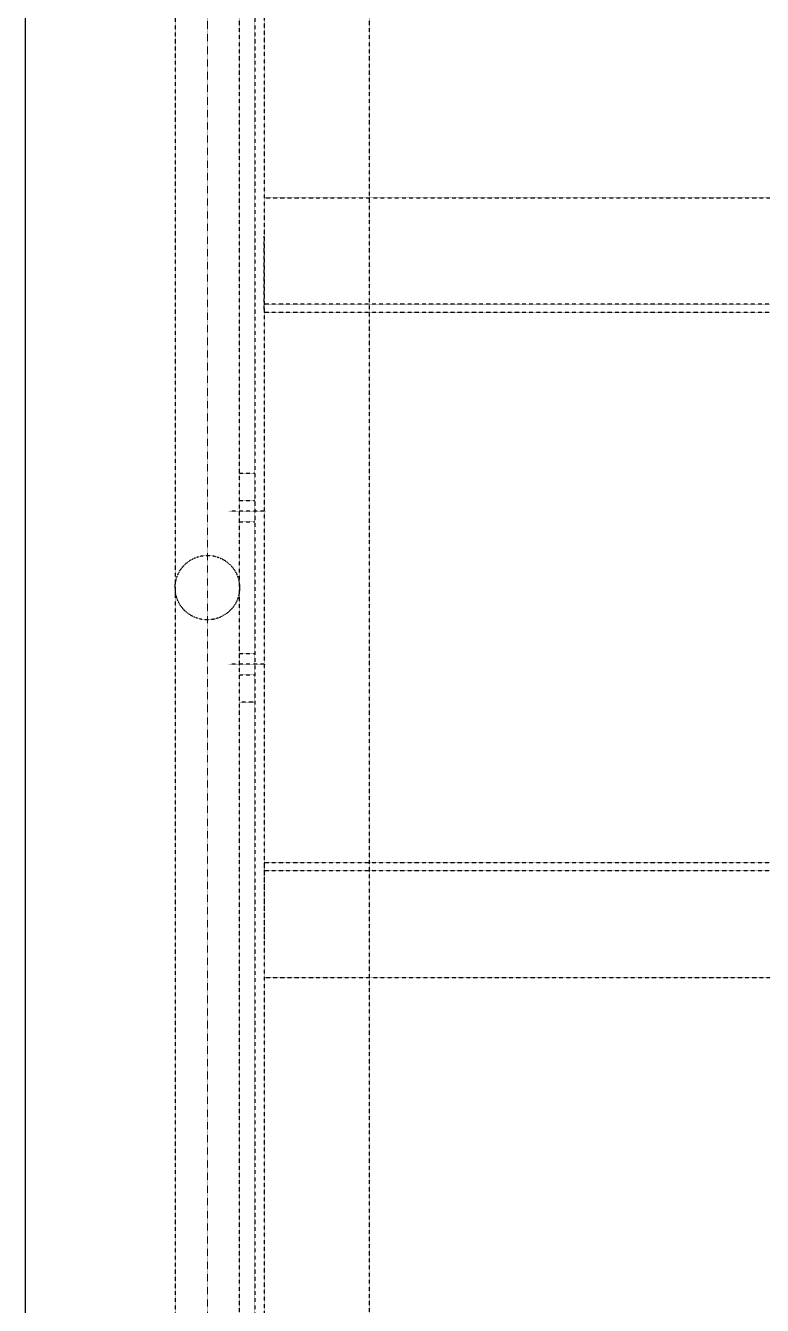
# Model space of a CAD drawing. Header units: inches. Extents: x 8618018 to 8935006, y 2431589 to 2567223.
# Drawn here: x 8671761 to 8672243, y 2509220 to 2510058 of the extents above; entities that cross this region are included whole.
import ezdxf

# ---------------------------------------------------------------- set-up
doc = ezdxf.new("R2010")
doc.units = ezdxf.units.IN
doc.header["$MEASUREMENT"] = 0
doc.linetypes.add('CENTER', pattern=[2, 1.25, -0.25, 0.25, -0.25])
doc.linetypes.add('PHANTOM', pattern=[2.5, 1.25, -0.25, 0.25, -0.25, 0.25, -0.25])
doc.layers.add('Civil', color=252, linetype='Continuous')
doc.layers.add('Eqpt', color=252, linetype='PHANTOM')
doc.layers.add('CL', color=252, linetype='CENTER', lineweight=5)

# ---------------------------------------------------------------- blocks, each defined once
blk = doc.blocks.new('A$C6324111a')
at = {"ltscale": 0.1}
for p, q in [((-902.2, 4485), (-902.2, -2165)), ((-860, -2165), (-860, 4485)), ((-850, 4372.5), (-850, -2052.5)), ((-844, 4366.5), (-844, -2046.5)), ((-775, -1977.5), (-775, 4297.5)), ((-844, 3440), (344, 3440)), ((-844, 3365), (-844, 3415)), ((344, 3370.4), (-844, 3370.4)), ((344, 3365), (-844, 3365)), ((-860, 3110), (-860, 3260)), ((-860, 3260), (-850, 3260)), ((-850, 3260), (-850, 3110)), ((-860, 3242), (-850, 3242)), ((-843, 3235), (-867, 3235)), ((-860, 3228), (-850, 3228)), ((-860, 3142), (-850, 3142)), ((-843, 3135), (-867, 3135)), ((-860, 3128), (-850, 3128)), ((-850, 3110), (-860, 3110)), ((344, 3005), (-844, 3005)), ((-844, 3005), (-844, 2955)), ((344, 2999.6), (-844, 2999.6)), ((-844, 2930), (344, 2930))]:
    blk.add_line(p, q, dxfattribs=at)
blk.add_circle((-881.1, 3185), 21.1, dxfattribs=at)
at = {"layer": 'CL', "ltscale": 0.1}
blk.add_line((-881.1, 4485), (-881.1, -2165), dxfattribs=at)
blk = doc.blocks.new('A$C69198738')
at = {"layer": 'Civil'}
blk.add_lwpolyline([(6675, 8650), (6675, 6650), (4675, 6650), (4675, 8650)], close=True, dxfattribs=at)
at = {"layer": 'Eqpt'}
blk.add_blockref('A$C6324111a', (5675, 4465), dxfattribs=at)
blk.add_blockref('A$C6324111a', (5675, 4465), dxfattribs=at)
blk = doc.blocks.new('GA CRM')
blk.add_blockref('A$C69198738', (39005, 30700))

msp = doc.modelspace()

# ---------------------------------------------------------------- block references
at = {"color": 252}
msp.add_blockref('GA CRM', (8628081, 2471340), dxfattribs=at)

doc.saveas('drawing.dxf')
